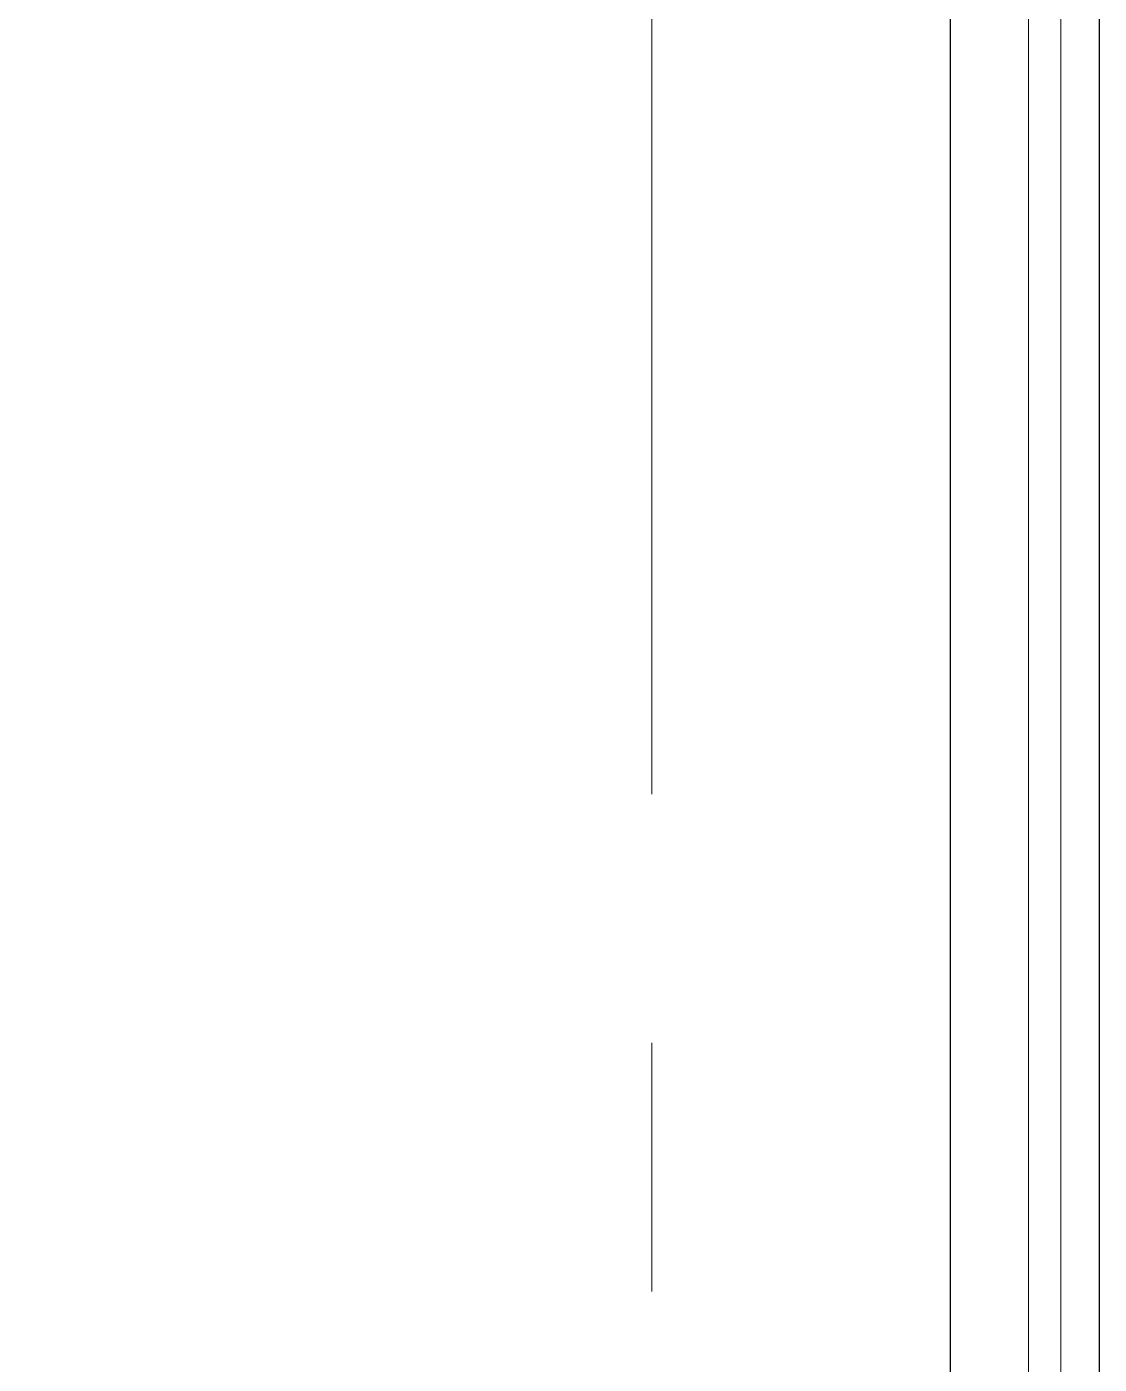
# Model space of a CAD drawing. Header units: millimetres. Extents: x 1188965 to 1321470, y -617248 to -452266.
# Drawn here: x 1308131 to 1310288, y -534069 to -531378 of the extents above; entities that cross this region are included whole.
import ezdxf

# ---------------------------------------------------------------- set-up
doc = ezdxf.new("R2010")
doc.units = ezdxf.units.MM
doc.linetypes.add('IDA - Grid Line', pattern=[3500, 2000, -500, 500, -500])
doc.layers.add('000_CTCI_CSA', color=7, linetype='Continuous')
doc.layers.add('MOVING', color=21, linetype='Continuous')
doc.layers.add('A-_ANOTGRID_E', color=7, linetype='Continuous', lineweight=9)

# ---------------------------------------------------------------- blocks, each defined once
blk = doc.blocks.new('CTCI_Building shape and Grid line')
at = {"layer": '000_CTCI_CSA', "color": 252}
for p, q in [((1040123.2, -82349.5), (1117523.2, -82349.5)), ((1040423.2, -82649.5), (1117223.2, -82649.5))]:
    blk.add_line(p, q, dxfattribs=at)
at = {"layer": 'A-_ANOTGRID_E', "color": 252, "linetype": 'IDA - Grid Line'}
blk.add_line((1129987.2, -83249.5), (1030978.1, -83249.5), dxfattribs=at)

msp = doc.modelspace()

# ---------------------------------------------------------------- linework, layer by layer
at = {"layer": 'MOVING', "color": 252, "lineweight": 13}
for points in [[(1307787.946, -516908.264), (1307787.946, -540408.264), (1310211.137, -540408.264), (1310211.137, -516908.264)], [(1307852.946, -516973.264), (1307852.946, -540343.264), (1310146.137, -540343.264), (1310146.137, -516973.264)]]:
    msp.add_lwpolyline(points, close=True, dxfattribs=at)

# ---------------------------------------------------------------- block references
at = {"layer": '000_CTCI_CSA', "color": 252, "rotation": 270}
msp.add_blockref('CTCI_Building shape and Grid line', (1392637.874, 537564.913), dxfattribs=at)

doc.saveas('drawing.dxf')
